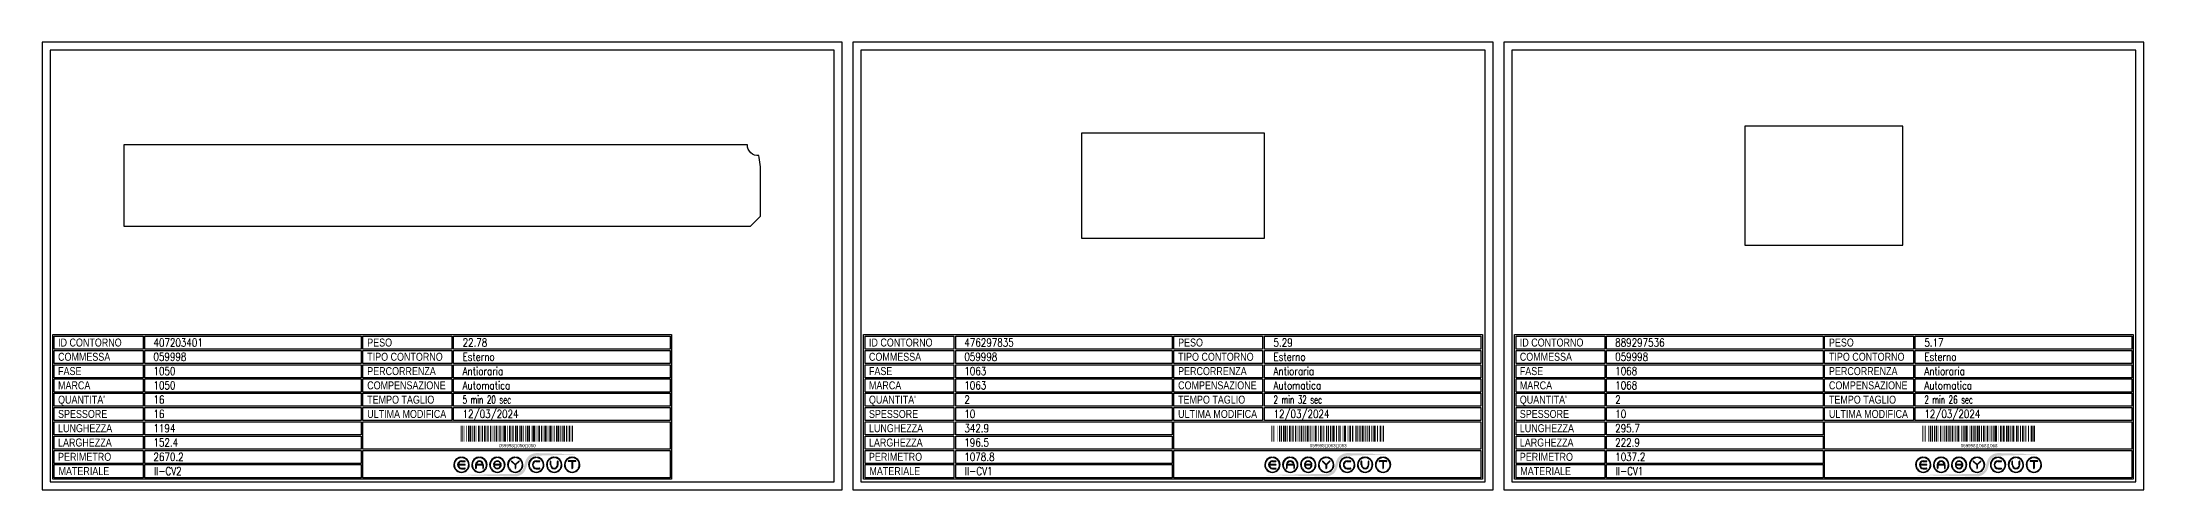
# Model space of a CAD drawing. Header units: millimetres. Extents: x 28039 to 145264, y 9873 to 40131.
# Drawn here: x 28039 to 31979, y 38213 to 39052 of the extents above; entities that cross this region are included whole.
import ezdxf
from ezdxf.enums import TextEntityAlignment as Align

# ---------------------------------------------------------------- set-up
doc = ezdxf.new("R2010")
doc.units = ezdxf.units.MM
doc.styles.add('EasyCutStyle', font='romans.shx', dxfattribs={"width": 0.8})
doc.styles.add('EasyCutStyle1', font='arial.ttf', dxfattribs={"width": 0.8})

# ---------------------------------------------------------------- blocks, each defined once
blk = doc.blocks.new('*U39')
at = {"color": 5}
blk.add_lwpolyline([(0, 0), (1500, 0), (1500, 839), (0, 839)], close=True, dxfattribs=at)
at = {"color": 7}
blk.add_lwpolyline([(15, 15), (1485, 15), (1485, 824), (15, 824)], close=True, dxfattribs=at)
at = {"color": 253}
blk.add_lwpolyline([(20, 291), (1180, 291), (1180, 20), (20, 20)], close=True, dxfattribs=at)
at = {"color": 2}
for points in [[(23, 288.1), (189.3, 288.1), (189.3, 263.7), (23, 263.7)], [(23, 288.1), (189.3, 288.1), (189.3, 263.7), (23, 263.7)], [(601.5, 288.1), (767.9, 288.1), (767.9, 263.7), (601.5, 263.7)], [(23, 261.4), (189.3, 261.4), (189.3, 237), (23, 237)], [(601.5, 261.4), (767.9, 261.4), (767.9, 237), (601.5, 237)], [(23, 234.6), (189.3, 234.6), (189.3, 210.2), (23, 210.2)], [(23, 207.9), (189.3, 207.9), (189.3, 183.4), (23, 183.4)], [(601.5, 234.6), (767.9, 234.6), (767.9, 210.2), (601.5, 210.2)], [(601.5, 207.9), (767.9, 207.9), (767.9, 183.4), (601.5, 183.4)], [(23, 181.1), (189.3, 181.1), (189.3, 156.7), (23, 156.7)], [(601.5, 181.1), (767.9, 181.1), (767.9, 156.7), (601.5, 156.7)], [(23, 154.3), (189.3, 154.3), (189.3, 129.9), (23, 129.9)], [(23, 127.6), (189.3, 127.6), (189.3, 103.1), (23, 103.1)], [(601.5, 154.3), (767.9, 154.3), (767.9, 129.9), (601.5, 129.9)], [(23, 100.8), (189.3, 100.8), (189.3, 76.4), (23, 76.4)], [(23, 74), (189.3, 74), (189.3, 49.6), (23, 49.6)], [(23, 47.3), (189.3, 47.3), (189.3, 22.9), (23, 22.9)]]:
    blk.add_lwpolyline(points, close=True, dxfattribs=at)
at = {"color": 1}
for points in [[(192.7, 288.1), (598.5, 288.1), (598.5, 263.7), (192.7, 263.7)], [(771.3, 288.1), (1177.2, 288.1), (1177.2, 263.7), (771.3, 263.7)], [(192.7, 261.4), (598.5, 261.4), (598.5, 237), (192.7, 237)], [(771.3, 261.4), (1177.2, 261.4), (1177.2, 237), (771.3, 237)], [(192.7, 234.6), (598.5, 234.6), (598.5, 210.2), (192.7, 210.2)], [(192.7, 207.9), (598.5, 207.9), (598.5, 183.4), (192.7, 183.4)], [(771.3, 234.6), (1177.2, 234.6), (1177.2, 210.2), (771.3, 210.2)], [(771.3, 207.9), (1177.2, 207.9), (1177.2, 183.4), (771.3, 183.4)], [(192.7, 181.1), (598.5, 181.1), (598.5, 156.7), (192.7, 156.7)], [(771.3, 181.1), (1177.2, 181.1), (1177.2, 156.7), (771.3, 156.7)], [(192.7, 154.3), (598.5, 154.3), (598.5, 129.9), (192.7, 129.9)], [(192.7, 127.6), (598.5, 127.6), (598.5, 103.1), (192.7, 103.1)], [(601.5, 127.6), (1177.2, 127.6), (1177.2, 76.4), (601.5, 76.4)], [(771.3, 154.3), (1177.2, 154.3), (1177.2, 129.9), (771.3, 129.9)], [(192.7, 100.8), (598.5, 100.8), (598.5, 76.4), (192.7, 76.4)], [(192.7, 74), (598.5, 74), (598.5, 49.6), (192.7, 49.6)], [(192.7, 47.3), (598.5, 47.3), (598.5, 22.9), (192.7, 22.9)], [(601.5, 74), (1177.2, 74), (1177.2, 22.9), (601.5, 22.9)]]:
    blk.add_lwpolyline(points, close=True, dxfattribs=at)
at = {"color": 161, "style": 'EasyCutStyle1', "width": 0.8}
for s, p in [('ID CONTORNO', (30.1, 268.6)), ('PESO', (609.6, 268.6)), ('COMMESSA', (30.1, 241.9)), ('TIPO CONTORNO', (609.6, 241.9)), ('FASE', (30.1, 215.1)), ('MARCA', (30.1, 188.4)), ('COMPENSAZIONE', (609.6, 188.4)), ('PERCORRENZA', (609.6, 215.1)), ("QUANTITA'", (30.1, 161.6)), ('TEMPO TAGLIO', (609.6, 161.6)), ('SPESSORE', (30.1, 134.8)), ('LUNGHEZZA', (30.1, 108.1)), ('ULTIMA MODIFICA', (609.6, 134.8)), ('LARGHEZZA', (30.1, 81.3)), ('PERIMETRO', (30.1, 54.5)), ('MATERIALE', (31, 27.8))]:
    blk.add_text(s, height=15, dxfattribs=at).set_placement(p)
at = {"style": 'EasyCutStyle'}
for tag, p, width in [('IDSHAPE', (208.9, 268.6), 0.8), ('WEIGTHSHAPE', (788.4, 268.6), 0.8), ('ORDERSHAPE', (208.9, 241.9), 0.8), ('TYPESHAPE', (788.4, 241.9), 0.8), ('PHASESHAPE', (208.9, 215.1), 0.8), ('MKSHAPE', (208.9, 188.4), 0.8), ('JOUSHAPE', (788.4, 215.1), 0.8), ('COMPSHAPE', (788.4, 188.4), 0.8), ('QTASHAPE', (208.9, 161.6), 0.8), ('TIMECUTSHAPE', (788.4, 161.6), 0.65), ('TKSHAPE', (208.9, 134.8), 0.8), ('LENGTHSHAPE', (208.9, 108.1), 0.8), ('LASTMODIFYSHAPE', (788.4, 134.8), 0.8), ('HEIGHTSHAPE', (208.9, 81.3), 0.8), ('PERIMETERSHAPE', (208.9, 54.5), 0.8), ('MATSHAPE', (209.8, 27.8), 0.8)]:
    blk.add_attdef(tag, p, '', height=15, dxfattribs=dict(at, width=width))
blk = doc.blocks.new('Logo')
h = blk.add_hatch(color=256)
h.set_gradient(color1=(255, 0, 0), color2=(255, 255, 0), tint=1)
h.paths.add_polyline_path([(20.5, 4.4, -0.339454), (37.1, 17.2), (118.6, 19.6), (37.1, 22, 0.339454), (15.8, 5.7), (13.2, -4.2, -0.339454), (-3.4, -16.9), (-118.2, -19.3), (-3.4, -21.7, 0.339454), (17.8, -5.4)])
for color, points in [(140, [(-115.9, -5.7, -1), (-116.7, -6.1, -0.520567), (-104.9, 14.3, -1), (-104.9, 13.5, 0.520567)]), (256, [(-97.3, 0.4), (-110, 0.4, -0.394366), (-103.7, 6.3), (-97.3, 6.3, 1), (-97.3, 7.2), (-103.7, 7.2, 1), (-103.7, -7.2), (-97.3, -7.2, 1), (-97.3, -6.3), (-103.7, -6.3, -0.394366), (-110, -0.4), (-97.3, -0.4, 1)]), (140, [(-91.4, -5.7, 1), (-90.6, -6.1, 0.520567), (-102.4, 14.3, 0.916853), (-102.6, 13.5, 0.043377), (-102.5, 13.5, -0.520567)]), (140, [(-82.3, -5.7, -1), (-83.1, -6.1, -0.520567), (-71.3, 14.3, -1), (-71.3, 13.5, 0.520567)]), (140, [(-57.8, -5.7, 1), (-57, -6.1, 0.520567), (-68.8, 14.3, 1), (-68.9, 13.5, -0.520567)]), (140, [(-48.7, -5.7, -1), (-49.5, -6.1, -0.520567), (-37.7, 14.3, -1), (-37.7, 13.5, 0.520567)]), (256, [(-31.2, -0.4, -0.486114), (-30.3, -1.5, -0.776377), (-42.6, -1.6, 1), (-43.4, -1.9, 0.776377), (-29.5, -1.7, 0.486114), (-31.2, 0.4), (-41.8, 0.4, -0.486114), (-42.6, 1.5, -0.776377), (-30.4, 1.6, 1), (-29.5, 1.9, 0.776377), (-43.5, 1.7, 0.486114), (-41.8, -0.4)]), (140, [(-24.2, -5.7, 1), (-23.4, -6.1, 0.520567), (-35.2, 14.3, 1), (-35.3, 13.5, -0.520567)]), (140, [(-15.1, -5.7, -1), (-15.9, -6.1, -0.520567), (-4.1, 14.3, -1), (-4.1, 13.5, 0.520567)]), (256, [(-9.3, 7.1, 1), (-10, 6.5), (-3.3, -0.2), (-3.3, -6.3, 1), (-2.4, -6.3), (-2.4, -0.2), (4.2, 6.5, 1), (3.6, 7.1), (-2.9, 0.6)]), (140, [(9.4, -5.7, 1), (10.2, -6.1, 0.520567), (-1.6, 14.3, 1), (-1.7, 13.5, -0.520567)]), (140, [(24.2, -5.7, -1), (23.4, -6.1, -0.520567), (35.2, 14.3, -1), (35.3, 13.5, 0.520567)]), (256, [(36.5, -7.2), (42.8, -7.2, 1), (42.8, -6.3), (36.5, -6.3, -1), (36.5, 6.3), (42.8, 6.3, 1), (42.8, 7.2), (36.5, 7.2, 1)]), (140, [(48.7, -5.7, 1), (49.5, -6.1, 0.520567), (37.7, 14.3, 1), (37.7, 13.5, -0.520567)]), (140, [(57.8, -5.7, -1), (57, -6.1, -0.520567), (68.8, 14.3, -1), (68.9, 13.5, 0.520567)]), (256, [(63.7, 0), (63.7, 6.3, 1), (62.9, 6.3), (62.9, 0, 1), (77.3, 0), (77.3, 6.3, 1), (76.4, 6.3), (76.4, 0, -1)]), (140, [(82.3, -5.7, 1), (83.1, -6.1, 0.520567), (71.3, 14.3, 1), (71.3, 13.5, -0.520567)]), (140, [(91.4, -5.7, -1), (90.6, -6.1, -0.520567), (102.4, 14.3, -1), (102.5, 13.5, 0.520567)]), (256, [(96.9, 7.2, 1), (96.9, 6.3), (103.2, 6.3), (103.2, -6.3, 1), (104.1, -6.3), (104.1, 6.3), (110.4, 6.3, 1), (110.4, 7.2)]), (140, [(115.9, -5.7, 1), (116.7, -6.1, 0.520567), (104.9, 14.3, 1), (104.9, 13.5, -0.520567)]), (140, [(-91.9, -8.3, 1), (-92.6, -7.8, -0.520567), (-114.8, -7.8, 1), (-115.5, -8.3, 0.520567)]), (140, [(-58.3, -8.3, 1), (-59, -7.8, -0.520567), (-81.2, -7.8, 1), (-81.9, -8.3, 0.520567)]), (140, [(-24.7, -8.3, 1), (-25.4, -7.8, -0.520567), (-47.6, -7.8, 1), (-48.3, -8.3, 0.520567)]), (140, [(8.9, -8.3, 1), (8.2, -7.8, -0.520567), (-14, -7.8, 1), (-14.7, -8.3, 0.520567)]), (140, [(48.3, -8.3, 1), (47.6, -7.8, -0.520567), (25.4, -7.8, 1), (24.7, -8.3, 0.520567)]), (140, [(81.9, -8.3, 1), (81.2, -7.8, -0.520567), (59, -7.8, 1), (58.3, -8.3, 0.520567)]), (140, [(115.5, -8.3, 1), (114.8, -7.8, -0.520567), (92.6, -7.8, 1), (91.9, -8.3, 0.520567)])]:
    blk.add_hatch(color=color).paths.add_polyline_path(points)
h = blk.add_hatch(color=256)
h.paths.add_polyline_path([(-63.7, -0.4), (-63.7, -6.3, 1), (-62.9, -6.3), (-62.9, 0, 1), (-77.3, 0), (-77.3, -6.3, 1), (-76.4, -6.3), (-76.4, -0.4)])
h.paths.add_polyline_path([(-76.4, 0.4, -0.933992), (-63.8, 0.4)], flags=16)
for p, q in [((-97.3, 0.4), (-110, 0.4)), ((-103.7, 7.2), (-97.3, 7.2)), ((-103.7, 6.3), (-97.3, 6.3)), ((-77.3, 0), (-77.3, -6.3)), ((-63.8, 0.4), (-76.4, 0.4)), ((-62.9, 0), (-62.9, -6.3)), ((-31.2, 0.4), (-41.8, 0.4)), ((-3.3, -0.2), (-10, 6.5)), ((-2.9, 0.6), (-9.3, 7.1)), ((-2.9, 0.6), (3.6, 7.1)), ((-2.4, -0.2), (4.2, 6.5)), ((36.5, 7.2), (42.8, 7.2)), ((36.5, 6.3), (42.8, 6.3)), ((62.9, 0), (62.9, 6.3)), ((63.7, 0), (63.7, 6.3)), ((76.4, 0), (76.4, 6.3)), ((77.3, 0), (77.3, 6.3)), ((110.4, 7.2), (96.9, 7.2)), ((103.2, 6.3), (96.9, 6.3)), ((103.2, 6.3), (103.2, -6.3)), ((104.1, 6.3), (104.1, -6.3)), ((110.4, 6.3), (104.1, 6.3)), ((-97.3, -0.4), (-110, -0.4)), ((-103.7, -6.3), (-97.3, -6.3)), ((-103.7, -7.2), (-97.3, -7.2)), ((-76.4, -0.4), (-76.4, -6.3)), ((-63.7, -0.4), (-76.4, -0.4)), ((-63.7, -0.4), (-63.7, -6.3)), ((-31.2, -0.4), (-41.8, -0.4)), ((-3.3, -0.2), (-3.3, -6.3)), ((-2.4, -0.2), (-2.4, -6.3)), ((36.5, -6.3), (42.8, -6.3)), ((36.5, -7.2), (42.8, -7.2))]:
    blk.add_line(p, q)
at = {"color": 140}
for centre, radius, start, end in [((-103.7, 0), 14.4, 95, 205), ((-103.7, 0), 13.5, 95, 205), ((-104.9, 13.9), 0.432, 275, 95), ((-102.5, 13.9), 0.432, 85, 265), ((-103.7, 0), 13.5, 335, 85), ((-103.7, 0), 14.4, 335, 85), ((-70.1, 0), 14.4, 95, 205), ((-70.1, 0), 13.5, 95, 205), ((-71.3, 13.9), 0.432, 275, 95), ((-68.9, 13.9), 0.432, 85, 265), ((-70.1, 0), 13.5, 335, 85), ((-70.1, 0), 14.4, 335, 85), ((-36.5, 0), 14.4, 95, 205), ((-36.5, 0), 13.5, 95, 205), ((-37.7, 13.9), 0.432, 275, 95), ((-35.3, 13.9), 0.432, 85, 265), ((-36.5, 0), 13.5, 335, 85), ((-36.5, 0), 14.4, 335, 85), ((-2.9, 0), 14.4, 95, 205), ((-2.9, 0), 13.5, 95, 205), ((-4.1, 13.9), 0.432, 275, 95), ((-1.7, 13.9), 0.432, 85, 265), ((-2.9, 0), 13.5, 335, 85), ((-2.9, 0), 14.4, 335, 85), ((36.5, 0), 14.4, 95, 205), ((36.5, 0), 13.5, 95, 205), ((35.3, 13.9), 0.432, 275, 95), ((37.7, 13.9), 0.432, 85, 265), ((36.5, 0), 14.4, 335, 85), ((36.5, 0), 13.5, 335, 85), ((70.1, 0), 14.4, 95, 205), ((70.1, 0), 13.5, 95, 205), ((68.9, 13.9), 0.432, 275, 95), ((71.3, 13.9), 0.432, 85, 265), ((70.1, 0), 14.4, 335, 85), ((70.1, 0), 13.5, 335, 85), ((103.7, 0), 14.4, 95, 205), ((103.7, 0), 13.5, 95, 205), ((102.5, 13.9), 0.432, 275, 95), ((104.9, 13.9), 0.432, 85, 265), ((103.7, 0), 14.4, 335, 85), ((103.7, 0), 13.5, 335, 85), ((-116.3, -5.9), 0.432, 205, 25), ((-115.1, -8), 0.432, 35, 215), ((-103.7, 0), 14.4, 215, 325), ((-103.7, 0), 13.5, 215, 325), ((-92.2, -8), 0.432, 325, 145), ((-91, -5.9), 0.432, 155, 335), ((-82.7, -5.9), 0.432, 205, 25), ((-81.5, -8), 0.432, 35, 215), ((-70.1, 0), 14.4, 215, 325), ((-70.1, 0), 13.5, 215, 325), ((-58.6, -8), 0.432, 325, 145), ((-57.4, -5.9), 0.432, 155, 335), ((-49.1, -5.9), 0.432, 205, 25), ((-47.9, -8), 0.432, 35, 215), ((-36.5, 0), 14.4, 215, 325), ((-36.5, 0), 13.5, 215, 325), ((-25, -8), 0.432, 325, 145), ((-23.8, -5.9), 0.432, 155, 335), ((-15.5, -5.9), 0.432, 205, 25), ((-14.3, -8), 0.432, 35, 215), ((-2.9, 0), 14.4, 215, 325), ((-2.9, 0), 13.5, 215, 325), ((8.6, -8), 0.432, 325, 145), ((9.8, -5.9), 0.432, 155, 335), ((23.8, -5.9), 0.432, 205, 25), ((25, -8), 0.432, 35, 215), ((36.5, 0), 14.4, 215, 325), ((36.5, 0), 13.5, 215, 325), ((47.9, -8), 0.432, 325, 145), ((49.1, -5.9), 0.432, 155, 335), ((57.4, -5.9), 0.432, 205, 25), ((58.6, -8), 0.432, 35, 215), ((70.1, 0), 14.4, 215, 325), ((70.1, 0), 13.5, 215, 325), ((81.5, -8), 0.432, 325, 145), ((82.7, -5.9), 0.432, 155, 335), ((91, -5.9), 0.432, 205, 25), ((92.2, -8), 0.432, 35, 215), ((103.7, 0), 14.4, 215, 325), ((103.7, 0), 13.5, 215, 325), ((115.1, -8), 0.432, 325, 145), ((116.3, -5.9), 0.432, 155, 335)]:
    blk.add_arc(centre, radius, start, end, dxfattribs=at)
for centre, radius, start, end in [((-103.7, 0), 7.2, 90, 270), ((-103.7, 0), 6.34, 90, 176.0904), ((-97.3, 6.8), 0.432, 270, 90), ((-97.3, 0), 0.432, 270, 90), ((-70.1, 0), 7.2, 0, 180), ((-70.1, 0), 6.34, 3.9096, 176.0904), ((-36.5, 0), 7.2, 15, 166.2998), ((-41.8, 1.3), 1.73, 166.2998, 270), ((-41.8, 1.3), 0.864, 166.2998, 270), ((-36.5, 0), 6.34, 15, 166.2998), ((-31.2, -1.3), 1.73, 346.2998, 90), ((-29.9, 1.8), 0.432, 195, 15), ((-9.6, 6.8), 0.432, 45, 225), ((3.9, 6.8), 0.432, 315, 135), ((36.5, 0), 7.2, 90, 270), ((36.5, 0), 6.34, 90, 270), ((42.8, 6.8), 0.432, 270, 90), ((63.3, 6.3), 0.432, 0, 180), ((70.1, 0), 7.2, 180, 0), ((70.1, 0), 6.34, 180, 0), ((76.8, 6.3), 0.432, 0, 180), ((96.9, 6.8), 0.432, 90, 270), ((110.4, 6.8), 0.432, 270, 90), ((-103.7, 0), 6.34, 183.9096, 270), ((-97.3, -6.8), 0.432, 270, 90), ((-76.8, -6.3), 0.432, 180, 0), ((-63.3, -6.3), 0.432, 180, 0), ((-43, -1.8), 0.432, 15, 195), ((-36.5, 0), 7.2, 195, 346.2998), ((-36.5, 0), 6.34, 195, 346.2998), ((-31.2, -1.3), 0.864, 346.2998, 90), ((-2.9, -6.3), 0.432, 180, 0), ((42.8, -6.8), 0.432, 270, 90), ((103.7, -6.3), 0.432, 180, 0)]:
    blk.add_arc(centre, radius, start, end)
blk = doc.blocks.new('BARCODE128_407203401', base_point=(28928.8, 38293.4))
at = {"linetype": 'Continuous'}
for points, const_width in [([(28929.8, 38293.4), (28929.8, 38323.4)], 2), ([(28932.3, 38293.4), (28932.3, 38323.4)], 1), ([(28935.3, 38293.4), (28935.3, 38323.4)], 1), ([(28940.3, 38293.4), (28940.3, 38323.4)], 1), ([(28944.3, 38293.4), (28944.3, 38323.4)], 3), ([(28947.8, 38293.4), (28947.8, 38323.4)], 2), ([(28951.8, 38293.4), (28951.8, 38323.4)], 2), ([(28955.3, 38293.4), (28955.3, 38323.4)], 3), ([(28959.3, 38293.4), (28959.3, 38323.4)], 1), ([(28963.3, 38293.4), (28963.3, 38323.4)], 3), ([(28967.3, 38293.4), (28967.3, 38323.4)], 1), ([(28969.8, 38293.4), (28969.8, 38323.4)], 2), ([(28974.3, 38293.4), (28974.3, 38323.4)], 3), ([(28978.3, 38293.4), (28978.3, 38323.4)], 1), ([(28980.8, 38293.4), (28980.8, 38323.4)], 2), ([(28985.3, 38293.4), (28985.3, 38323.4)], 3), ([(28989.3, 38293.4), (28989.3, 38323.4)], 1), ([(28991.8, 38293.4), (28991.8, 38323.4)], 2), ([(28996.3, 38293.4), (28996.3, 38323.4)], 3), ([(28999.3, 38293.4), (28999.3, 38323.4)], 1), ([(29002.8, 38293.4), (29002.8, 38323.4)], 2), ([(29006.3, 38293.4), (29006.3, 38323.4)], 1), ([(29008.3, 38293.4), (29008.3, 38323.4)], 1), ([(29011.8, 38293.4), (29011.8, 38323.4)], 4), ([(29017.3, 38293.4), (29017.3, 38323.4)], 1), ([(29021.3, 38293.4), (29021.3, 38323.4)], 3), ([(29025.8, 38293.4), (29025.8, 38323.4)], 2), ([(29028.3, 38293.4), (29028.3, 38323.4)], 1), ([(29032.3, 38293.4), (29032.3, 38323.4)], 3), ([(29035.8, 38293.4), (29035.8, 38323.4)], 2), ([(29039.8, 38293.4), (29039.8, 38323.4)], 2), ([(29043.3, 38293.4), (29043.3, 38323.4)], 3), ([(29047.3, 38293.4), (29047.3, 38323.4)], 1), ([(29050.3, 38293.4), (29050.3, 38323.4)], 1), ([(29054.3, 38293.4), (29054.3, 38323.4)], 3), ([(29057.8, 38293.4), (29057.8, 38323.4)], 2), ([(29061.3, 38293.4), (29061.3, 38323.4)], 1), ([(29063.3, 38293.4), (29063.3, 38323.4)], 1), ([(29066.8, 38293.4), (29066.8, 38323.4)], 4), ([(29072.3, 38293.4), (29072.3, 38323.4)], 1), ([(29076.3, 38293.4), (29076.3, 38323.4)], 3), ([(29080.8, 38293.4), (29080.8, 38323.4)], 2), ([(29083.3, 38293.4), (29083.3, 38323.4)], 1), ([(29087.3, 38293.4), (29087.3, 38323.4)], 3), ([(29090.8, 38293.4), (29090.8, 38323.4)], 2), ([(29094.8, 38293.4), (29094.8, 38323.4)], 2), ([(29098.3, 38293.4), (29098.3, 38323.4)], 3), ([(29102.3, 38293.4), (29102.3, 38323.4)], 1), ([(29105.3, 38293.4), (29105.3, 38323.4)], 1), ([(29109.3, 38293.4), (29109.3, 38323.4)], 3), ([(29112.8, 38293.4), (29112.8, 38323.4)], 2), ([(29116.8, 38293.4), (29116.8, 38323.4)], 2), ([(29120.3, 38293.4), (29120.3, 38323.4)], 1), ([(29123.3, 38293.4), (29123.3, 38323.4)], 3), ([(29127.8, 38293.4), (29127.8, 38323.4)], 2), ([(29133.3, 38293.4), (29133.3, 38323.4)], 3), ([(29136.3, 38293.4), (29136.3, 38323.4)], 1), ([(29138.8, 38293.4), (29138.8, 38323.4)], 2)]:
    blk.add_lwpolyline(points, dxfattribs=dict(at, const_width=const_width))
blk.add_text('059998|1050|1050', height=6).set_placement((29035.3, 38282.9), align=Align.CENTER)
blk = doc.blocks.new('*U4')
at = {"color": 5}
blk.add_lwpolyline([(0, 0), (1200, 0), (1200, 839), (0, 839)], close=True, dxfattribs=at)
at = {"color": 7}
blk.add_lwpolyline([(15, 15), (1185, 15), (1185, 824), (15, 824)], close=True, dxfattribs=at)
at = {"color": 253}
blk.add_lwpolyline([(20, 291), (1180, 291), (1180, 20), (20, 20)], close=True, dxfattribs=at)
at = {"color": 2}
for points in [[(23, 288.1), (189.3, 288.1), (189.3, 263.7), (23, 263.7)], [(23, 288.1), (189.3, 288.1), (189.3, 263.7), (23, 263.7)], [(601.5, 288.1), (767.9, 288.1), (767.9, 263.7), (601.5, 263.7)], [(23, 261.4), (189.3, 261.4), (189.3, 237), (23, 237)], [(601.5, 261.4), (767.9, 261.4), (767.9, 237), (601.5, 237)], [(23, 234.6), (189.3, 234.6), (189.3, 210.2), (23, 210.2)], [(23, 207.9), (189.3, 207.9), (189.3, 183.4), (23, 183.4)], [(601.5, 234.6), (767.9, 234.6), (767.9, 210.2), (601.5, 210.2)], [(601.5, 207.9), (767.9, 207.9), (767.9, 183.4), (601.5, 183.4)], [(23, 181.1), (189.3, 181.1), (189.3, 156.7), (23, 156.7)], [(601.5, 181.1), (767.9, 181.1), (767.9, 156.7), (601.5, 156.7)], [(23, 154.3), (189.3, 154.3), (189.3, 129.9), (23, 129.9)], [(23, 127.6), (189.3, 127.6), (189.3, 103.1), (23, 103.1)], [(601.5, 154.3), (767.9, 154.3), (767.9, 129.9), (601.5, 129.9)], [(23, 100.8), (189.3, 100.8), (189.3, 76.4), (23, 76.4)], [(23, 74), (189.3, 74), (189.3, 49.6), (23, 49.6)], [(23, 47.3), (189.3, 47.3), (189.3, 22.9), (23, 22.9)]]:
    blk.add_lwpolyline(points, close=True, dxfattribs=at)
at = {"color": 1}
for points in [[(192.7, 288.1), (598.5, 288.1), (598.5, 263.7), (192.7, 263.7)], [(771.3, 288.1), (1177.2, 288.1), (1177.2, 263.7), (771.3, 263.7)], [(192.7, 261.4), (598.5, 261.4), (598.5, 237), (192.7, 237)], [(771.3, 261.4), (1177.2, 261.4), (1177.2, 237), (771.3, 237)], [(192.7, 234.6), (598.5, 234.6), (598.5, 210.2), (192.7, 210.2)], [(192.7, 207.9), (598.5, 207.9), (598.5, 183.4), (192.7, 183.4)], [(771.3, 234.6), (1177.2, 234.6), (1177.2, 210.2), (771.3, 210.2)], [(771.3, 207.9), (1177.2, 207.9), (1177.2, 183.4), (771.3, 183.4)], [(192.7, 181.1), (598.5, 181.1), (598.5, 156.7), (192.7, 156.7)], [(771.3, 181.1), (1177.2, 181.1), (1177.2, 156.7), (771.3, 156.7)], [(192.7, 154.3), (598.5, 154.3), (598.5, 129.9), (192.7, 129.9)], [(192.7, 127.6), (598.5, 127.6), (598.5, 103.1), (192.7, 103.1)], [(601.5, 127.6), (1177.2, 127.6), (1177.2, 76.4), (601.5, 76.4)], [(771.3, 154.3), (1177.2, 154.3), (1177.2, 129.9), (771.3, 129.9)], [(192.7, 100.8), (598.5, 100.8), (598.5, 76.4), (192.7, 76.4)], [(192.7, 74), (598.5, 74), (598.5, 49.6), (192.7, 49.6)], [(192.7, 47.3), (598.5, 47.3), (598.5, 22.9), (192.7, 22.9)], [(601.5, 74), (1177.2, 74), (1177.2, 22.9), (601.5, 22.9)]]:
    blk.add_lwpolyline(points, close=True, dxfattribs=at)
at = {"color": 161, "style": 'EasyCutStyle1', "width": 0.8}
for s, p in [('ID CONTORNO', (30.1, 268.6)), ('PESO', (609.6, 268.6)), ('COMMESSA', (30.1, 241.9)), ('TIPO CONTORNO', (609.6, 241.9)), ('FASE', (30.1, 215.1)), ('MARCA', (30.1, 188.4)), ('COMPENSAZIONE', (609.6, 188.4)), ('PERCORRENZA', (609.6, 215.1)), ("QUANTITA'", (30.1, 161.6)), ('TEMPO TAGLIO', (609.6, 161.6)), ('SPESSORE', (30.1, 134.8)), ('LUNGHEZZA', (30.1, 108.1)), ('ULTIMA MODIFICA', (609.6, 134.8)), ('LARGHEZZA', (30.1, 81.3)), ('PERIMETRO', (30.1, 54.5)), ('MATERIALE', (31, 27.8))]:
    blk.add_text(s, height=15, dxfattribs=at).set_placement(p)
at = {"style": 'EasyCutStyle'}
for tag, p, width in [('IDSHAPE', (208.9, 268.6), 0.8), ('WEIGTHSHAPE', (788.4, 268.6), 0.8), ('ORDERSHAPE', (208.9, 241.9), 0.8), ('TYPESHAPE', (788.4, 241.9), 0.8), ('PHASESHAPE', (208.9, 215.1), 0.8), ('MKSHAPE', (208.9, 188.4), 0.8), ('JOUSHAPE', (788.4, 215.1), 0.8), ('COMPSHAPE', (788.4, 188.4), 0.8), ('QTASHAPE', (208.9, 161.6), 0.8), ('TIMECUTSHAPE', (788.4, 161.6), 0.65), ('TKSHAPE', (208.9, 134.8), 0.8), ('LENGTHSHAPE', (208.9, 108.1), 0.8), ('LASTMODIFYSHAPE', (788.4, 134.8), 0.8), ('HEIGHTSHAPE', (208.9, 81.3), 0.8), ('PERIMETERSHAPE', (208.9, 54.5), 0.8), ('MATSHAPE', (209.8, 27.8), 0.8)]:
    blk.add_attdef(tag, p, '', height=15, dxfattribs=dict(at, width=width))
blk = doc.blocks.new('BARCODE128_476297835', base_point=(30448.8, 38293.4))
at = {"linetype": 'Continuous'}
for points, const_width in [([(30449.8, 38293.4), (30449.8, 38323.4)], 2), ([(30452.3, 38293.4), (30452.3, 38323.4)], 1), ([(30455.3, 38293.4), (30455.3, 38323.4)], 1), ([(30460.3, 38293.4), (30460.3, 38323.4)], 1), ([(30464.3, 38293.4), (30464.3, 38323.4)], 3), ([(30467.8, 38293.4), (30467.8, 38323.4)], 2), ([(30471.8, 38293.4), (30471.8, 38323.4)], 2), ([(30475.3, 38293.4), (30475.3, 38323.4)], 3), ([(30479.3, 38293.4), (30479.3, 38323.4)], 1), ([(30483.3, 38293.4), (30483.3, 38323.4)], 3), ([(30487.3, 38293.4), (30487.3, 38323.4)], 1), ([(30489.8, 38293.4), (30489.8, 38323.4)], 2), ([(30494.3, 38293.4), (30494.3, 38323.4)], 3), ([(30498.3, 38293.4), (30498.3, 38323.4)], 1), ([(30500.8, 38293.4), (30500.8, 38323.4)], 2), ([(30505.3, 38293.4), (30505.3, 38323.4)], 3), ([(30509.3, 38293.4), (30509.3, 38323.4)], 1), ([(30511.8, 38293.4), (30511.8, 38323.4)], 2), ([(30516.3, 38293.4), (30516.3, 38323.4)], 3), ([(30519.3, 38293.4), (30519.3, 38323.4)], 1), ([(30522.8, 38293.4), (30522.8, 38323.4)], 2), ([(30526.3, 38293.4), (30526.3, 38323.4)], 1), ([(30528.3, 38293.4), (30528.3, 38323.4)], 1), ([(30531.8, 38293.4), (30531.8, 38323.4)], 4), ([(30537.3, 38293.4), (30537.3, 38323.4)], 1), ([(30541.3, 38293.4), (30541.3, 38323.4)], 3), ([(30545.8, 38293.4), (30545.8, 38323.4)], 2), ([(30548.3, 38293.4), (30548.3, 38323.4)], 1), ([(30552.3, 38293.4), (30552.3, 38323.4)], 3), ([(30555.8, 38293.4), (30555.8, 38323.4)], 2), ([(30559.8, 38293.4), (30559.8, 38323.4)], 2), ([(30564.3, 38293.4), (30564.3, 38323.4)], 3), ([(30567.3, 38293.4), (30567.3, 38323.4)], 1), ([(30570.8, 38293.4), (30570.8, 38323.4)], 2), ([(30574.3, 38293.4), (30574.3, 38323.4)], 1), ([(30577.3, 38293.4), (30577.3, 38323.4)], 3), ([(30581.3, 38293.4), (30581.3, 38323.4)], 1), ([(30583.3, 38293.4), (30583.3, 38323.4)], 1), ([(30586.8, 38293.4), (30586.8, 38323.4)], 4), ([(30592.3, 38293.4), (30592.3, 38323.4)], 1), ([(30596.3, 38293.4), (30596.3, 38323.4)], 3), ([(30600.8, 38293.4), (30600.8, 38323.4)], 2), ([(30603.3, 38293.4), (30603.3, 38323.4)], 1), ([(30607.3, 38293.4), (30607.3, 38323.4)], 3), ([(30610.8, 38293.4), (30610.8, 38323.4)], 2), ([(30614.8, 38293.4), (30614.8, 38323.4)], 2), ([(30619.3, 38293.4), (30619.3, 38323.4)], 3), ([(30622.3, 38293.4), (30622.3, 38323.4)], 1), ([(30625.8, 38293.4), (30625.8, 38323.4)], 2), ([(30629.3, 38293.4), (30629.3, 38323.4)], 1), ([(30632.3, 38293.4), (30632.3, 38323.4)], 3), ([(30636.8, 38293.4), (30636.8, 38323.4)], 2), ([(30641.3, 38293.4), (30641.3, 38323.4)], 3), ([(30644.3, 38293.4), (30644.3, 38323.4)], 1), ([(30647.8, 38293.4), (30647.8, 38323.4)], 2), ([(30653.3, 38293.4), (30653.3, 38323.4)], 3), ([(30656.3, 38293.4), (30656.3, 38323.4)], 1), ([(30658.8, 38293.4), (30658.8, 38323.4)], 2)]:
    blk.add_lwpolyline(points, dxfattribs=dict(at, const_width=const_width))
blk.add_text('059998|1063|1063', height=6).set_placement((30555.3, 38282.9), align=Align.CENTER)
blk = doc.blocks.new('BARCODE128_889297536', base_point=(31668.8, 38293.4))
at = {"linetype": 'Continuous'}
for points, const_width in [([(31669.8, 38293.4), (31669.8, 38323.4)], 2), ([(31672.3, 38293.4), (31672.3, 38323.4)], 1), ([(31675.3, 38293.4), (31675.3, 38323.4)], 1), ([(31680.3, 38293.4), (31680.3, 38323.4)], 1), ([(31684.3, 38293.4), (31684.3, 38323.4)], 3), ([(31687.8, 38293.4), (31687.8, 38323.4)], 2), ([(31691.8, 38293.4), (31691.8, 38323.4)], 2), ([(31695.3, 38293.4), (31695.3, 38323.4)], 3), ([(31699.3, 38293.4), (31699.3, 38323.4)], 1), ([(31703.3, 38293.4), (31703.3, 38323.4)], 3), ([(31707.3, 38293.4), (31707.3, 38323.4)], 1), ([(31709.8, 38293.4), (31709.8, 38323.4)], 2), ([(31714.3, 38293.4), (31714.3, 38323.4)], 3), ([(31718.3, 38293.4), (31718.3, 38323.4)], 1), ([(31720.8, 38293.4), (31720.8, 38323.4)], 2), ([(31725.3, 38293.4), (31725.3, 38323.4)], 3), ([(31729.3, 38293.4), (31729.3, 38323.4)], 1), ([(31731.8, 38293.4), (31731.8, 38323.4)], 2), ([(31736.3, 38293.4), (31736.3, 38323.4)], 3), ([(31739.3, 38293.4), (31739.3, 38323.4)], 1), ([(31742.8, 38293.4), (31742.8, 38323.4)], 2), ([(31746.3, 38293.4), (31746.3, 38323.4)], 1), ([(31748.3, 38293.4), (31748.3, 38323.4)], 1), ([(31751.8, 38293.4), (31751.8, 38323.4)], 4), ([(31757.3, 38293.4), (31757.3, 38323.4)], 1), ([(31761.3, 38293.4), (31761.3, 38323.4)], 3), ([(31765.8, 38293.4), (31765.8, 38323.4)], 2), ([(31768.3, 38293.4), (31768.3, 38323.4)], 1), ([(31772.3, 38293.4), (31772.3, 38323.4)], 3), ([(31775.8, 38293.4), (31775.8, 38323.4)], 2), ([(31779.8, 38293.4), (31779.8, 38323.4)], 2), ([(31784.3, 38293.4), (31784.3, 38323.4)], 3), ([(31787.3, 38293.4), (31787.3, 38323.4)], 1), ([(31791.3, 38293.4), (31791.3, 38323.4)], 3), ([(31794.3, 38293.4), (31794.3, 38323.4)], 1), ([(31797.8, 38293.4), (31797.8, 38323.4)], 2), ([(31801.3, 38293.4), (31801.3, 38323.4)], 1), ([(31803.3, 38293.4), (31803.3, 38323.4)], 1), ([(31806.8, 38293.4), (31806.8, 38323.4)], 4), ([(31812.3, 38293.4), (31812.3, 38323.4)], 1), ([(31816.3, 38293.4), (31816.3, 38323.4)], 3), ([(31820.8, 38293.4), (31820.8, 38323.4)], 2), ([(31823.3, 38293.4), (31823.3, 38323.4)], 1), ([(31827.3, 38293.4), (31827.3, 38323.4)], 3), ([(31830.8, 38293.4), (31830.8, 38323.4)], 2), ([(31834.8, 38293.4), (31834.8, 38323.4)], 2), ([(31839.3, 38293.4), (31839.3, 38323.4)], 3), ([(31842.3, 38293.4), (31842.3, 38323.4)], 1), ([(31846.3, 38293.4), (31846.3, 38323.4)], 3), ([(31849.3, 38293.4), (31849.3, 38323.4)], 1), ([(31852.8, 38293.4), (31852.8, 38323.4)], 2), ([(31857.3, 38293.4), (31857.3, 38323.4)], 3), ([(31860.3, 38293.4), (31860.3, 38323.4)], 1), ([(31862.8, 38293.4), (31862.8, 38323.4)], 2), ([(31867.8, 38293.4), (31867.8, 38323.4)], 2), ([(31873.3, 38293.4), (31873.3, 38323.4)], 3), ([(31876.3, 38293.4), (31876.3, 38323.4)], 1), ([(31878.8, 38293.4), (31878.8, 38323.4)], 2)]:
    blk.add_lwpolyline(points, dxfattribs=dict(at, const_width=const_width))
blk.add_text('059998|1068|1068', height=6).set_placement((31775.3, 38282.9), align=Align.CENTER)

msp = doc.modelspace()

# ---------------------------------------------------------------- linework, layer by layer
at = {"color": 2}
for points in [[(31231, 38671.9), (31526.7, 38671.9), (31526.7, 38894.8), (31231, 38894.8)], [(29987.4, 38685.1), (30330.3, 38685.1), (30330.3, 38881.6), (29987.4, 38881.6)]]:
    msp.add_lwpolyline(points, close=True, dxfattribs=at)
at = {"color": 2, "elevation": 0}
msp.add_lwpolyline([(28191.9, 38707.2), (29366.8, 38707.2), (29385.8, 38726.2), (29385.8, 38818.6), (29382.8, 38836.3), (29382.7, 38839.6, -0.436964), (29361.1, 38859.6), (28191.9, 38859.6)], format="xyb", close=True, dxfattribs=at)

# ---------------------------------------------------------------- block references
for name, p, values in [('*U39', (28038.8, 38213.4), {'IDSHAPE': '407203401', 'ORDERSHAPE': '059998', 'PHASESHAPE': '1050', 'MKSHAPE': '1050', 'TKSHAPE': '16', 'LENGTHSHAPE': '1194', 'HEIGHTSHAPE': '152.4', 'MATSHAPE': 'II-CV2', 'LASTMODIFYSHAPE': '12/03/2024', 'PERIMETERSHAPE': '2670.2', 'WEIGTHSHAPE': '22.78', 'TYPESHAPE': 'Esterno', 'JOUSHAPE': 'Antioraria', 'COMPSHAPE': 'Automatica', 'TIMECUTSHAPE': '5 min 20 sec', 'QTASHAPE': '16'}), ('*U4', (29558.8, 38213.4), {'IDSHAPE': '476297835', 'ORDERSHAPE': '059998', 'PHASESHAPE': '1063', 'MKSHAPE': '1063', 'TKSHAPE': '10', 'LENGTHSHAPE': '342.9', 'HEIGHTSHAPE': '196.5', 'MATSHAPE': 'II-CV1', 'LASTMODIFYSHAPE': '12/03/2024', 'PERIMETERSHAPE': '1078.8', 'WEIGTHSHAPE': '5.29', 'TYPESHAPE': 'Esterno', 'JOUSHAPE': 'Antioraria', 'COMPSHAPE': 'Automatica', 'TIMECUTSHAPE': '2 min 32 sec', 'QTASHAPE': '2'}), ('*U4', (30778.8, 38213.4), {'IDSHAPE': '889297536', 'ORDERSHAPE': '059998', 'PHASESHAPE': '1068', 'MKSHAPE': '1068', 'TKSHAPE': '10', 'LENGTHSHAPE': '295.7', 'HEIGHTSHAPE': '222.9', 'MATSHAPE': 'II-CV1', 'LASTMODIFYSHAPE': '12/03/2024', 'PERIMETERSHAPE': '1037.2', 'WEIGTHSHAPE': '5.17', 'TYPESHAPE': 'Esterno', 'JOUSHAPE': 'Antioraria', 'COMPSHAPE': 'Automatica', 'TIMECUTSHAPE': '2 min 26 sec', 'QTASHAPE': '2'})]:
    msp.add_blockref(name, p).add_auto_attribs(values)
for name, p in [('BARCODE128_407203401', (28823.3, 38303.9)), ('BARCODE128_476297835', (30343.3, 38303.9)), ('BARCODE128_889297536', (31563.3, 38303.9)), ('Logo', (28928.8, 38260.4)), ('Logo', (30448.8, 38260.4)), ('Logo', (31668.8, 38260.4))]:
    msp.add_blockref(name, p)

doc.saveas('drawing.dxf')
